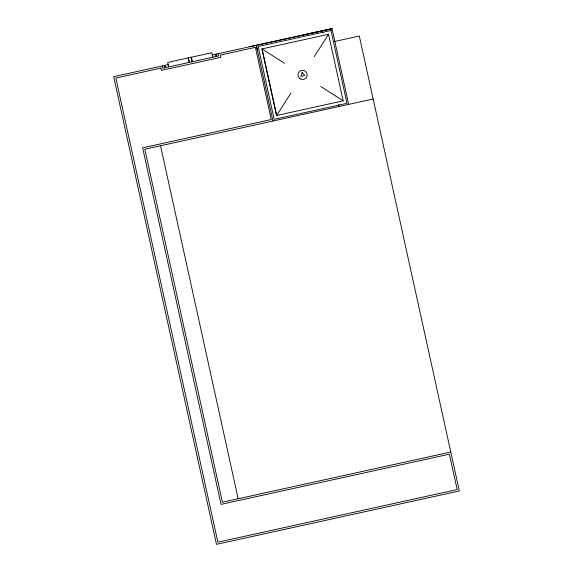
<?xml version="1.0" encoding="UTF-8"?>
<svg xmlns="http://www.w3.org/2000/svg" width="573" height="573" viewBox="0 0 573 573"><rect width="100%" height="100%" fill="white"/><g stroke="black" fill="none" stroke-linecap="round" stroke-linejoin="round"><path stroke-width="0.86" d="M290.998 93.005L276.644 115.452L262.011 48.92L284.459 63.274M314.19 56.734L328.544 34.294L343.184 100.869M168.541 64.591L113.669 76.66L216.494 544.35L459.331 490.961L359.314 36.042L334.833 41.421M212.096 55.015L332.018 28.65M348.671 104.379L332.032 28.693L249.506 46.793M328.716 34.251L261.961 48.927L276.601 115.51L343.177 100.827L320.73 86.466M373.159 99L144.804 149.202L222.417 502.22L450.772 452.018M303.425 34.939L332.032 28.693M322.427 30.792L322.936 33.098M338.571 104.243L339.066 106.492M272.97 121.025L256.317 45.296L257.313 49.822M218.213 53.676L218.707 55.918L162.811 68.208L162.317 65.959M216.265 54.098L216.759 56.347M215.305 54.313L215.799 56.562M212.855 57.207L211.867 52.709L167.674 62.428L168.663 66.926M191.389 57.214L192.378 61.712M191.117 57.271L192.105 61.769M188.424 57.866L189.412 62.364M188.123 57.93L189.111 62.428M165.146 65.336L165.64 67.585M164.272 65.53L164.766 67.779M160.54 145.743L238.16 498.761M302.136 72.613L300.868 76.402L304.779 75.6L302.136 72.613M330.979 30.484L258.158 46.492L274.166 119.32L346.994 103.312L330.979 30.484M160.934 68.13L115.832 78.043L217.883 542.18L457.168 489.571L449.382 454.181L221.035 504.39L142.634 147.82L271.273 119.535L255.4 47.358L220.376 55.058L220.87 57.307L161.428 70.379L160.934 68.13M300.116 78.745A4.591 4.591 0 0 0 307.185 75.077A4.591 4.591 0 0 0 300.481 70.794A4.591 4.591 0 0 0 300.116 78.745"/></g></svg>
